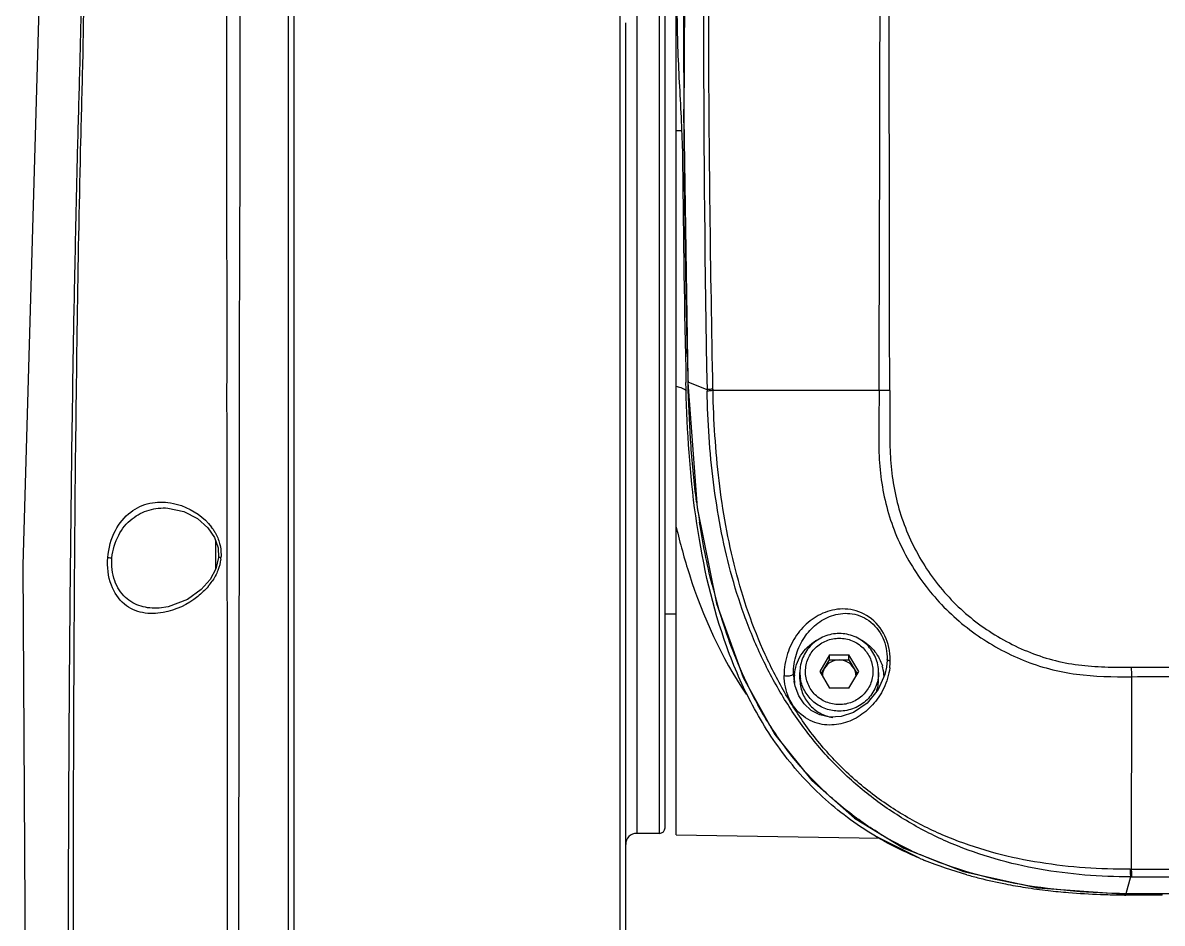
# Model space of a CAD drawing. Header units: millimetres. Extents: x 5828 to 6704, y 123 to 421.
# Drawn here: x 6357.29 to 6362.36, y 273.04 to 277.04 of the extents above; entities that cross this region are included whole.
import ezdxf

# ---------------------------------------------------------------- set-up
doc = ezdxf.new("R2010")
doc.units = ezdxf.units.MM
doc.layers.add('外形图', color=7, linetype='Continuous')

msp = doc.modelspace()

# ---------------------------------------------------------------- linework, layer by layer
at = {"layer": '外形图', "color": 7, "linetype": 'Continuous'}
for p, q in [((6360.1934, 273.4327), (6360.1934, 279.6949)), ((6358.4672, 279.6755), (6358.4672, 274.7659)), ((6358.4935, 264.2656), (6358.4935, 279.6767)), ((6360.0184, 279.6888), (6360.0184, 273.4388)), ((6360.1184, 273.4388), (6360.1184, 279.6888)), ((6360.1434, 273.4638), (6360.1434, 279.6638)), ((6360.236, 278.4414), (6360.2271, 276.6188)), ((6359.9686, 272.8677), (6359.9684, 277.0435)), ((6360.2294, 276.4113), (6360.2273, 276.6592)), ((6360.2282, 276.5408), (6360.2273, 276.6592)), ((6360.2271, 276.6188), (6360.2451, 275.4439)), ((6359.9418, 276.5641), (6359.9418, 276.1145)), ((6360.1934, 276.5649), (6360.2174, 276.5651)), ((6360.2217, 276.4208), (6360.2218, 276.4112)), ((6359.9418, 276.1145), (6359.9417, 273.3889)), ((6360.2373, 275.4138), (6360.2366, 275.4437)), ((6360.2459, 275.445), (6360.2451, 275.4439)), ((6360.2451, 275.4439), (6360.2451, 275.4438)), ((6360.2476, 275.4093), (6360.2459, 275.445)), ((6360.247, 275.4093), (6360.2459, 275.445)), ((6360.3303, 275.4114), (6360.2459, 275.445)), ((6360.3568, 275.4146), (6360.3569, 275.4083)), ((6361.096, 275.4078), (6360.3569, 275.4083)), ((6358.1098, 274.7981), (6358.1392, 274.7551)), ((6358.1392, 274.7551), (6358.1552, 274.7082)), ((6358.1435, 274.7424), (6358.1435, 274.6116)), ((6358.2481, 274.7389), (6358.248, 274.5889)), ((6358.4672, 274.7659), (6358.4672, 274.5639)), ((6358.1552, 274.7082), (6358.1574, 274.6658)), ((6358.1574, 274.6658), (6358.1452, 274.6147)), ((6358.1452, 274.6147), (6358.1196, 274.5681)), ((6358.4672, 274.5639), (6358.4672, 269.6388)), ((6360.1934, 274.4138), (6360.1434, 274.4138)), ((6360.8751, 274.2329), (6360.8318, 274.159)), ((6360.8751, 274.2103), (6360.8751, 274.2329)), ((6360.8751, 274.2329), (6360.9617, 274.2329)), ((6360.9617, 274.2103), (6360.9617, 274.2329)), ((6361.005, 274.159), (6360.9617, 274.2329)), ((6360.8385, 274.1477), (6360.8751, 274.2103)), ((6360.8751, 274.2103), (6360.9617, 274.2103)), ((6360.9617, 274.2103), (6360.9984, 274.1477)), ((6361.1283, 274.1774), (6361.1212, 274.145)), ((6361.1284, 274.1777), (6361.1283, 274.1774)), ((6361.1312, 274.2096), (6361.1284, 274.1777)), ((6361.1313, 274.2122), (6361.1312, 274.2096)), ((6360.7153, 274.1452), (6360.7152, 274.1488)), ((6360.7181, 274.1145), (6360.718, 274.1156)), ((6360.7434, 274.1243), (6360.7434, 274.1547)), ((6360.8318, 274.159), (6360.8751, 274.0851)), ((6360.9617, 274.0851), (6361.005, 274.159)), ((6361.0934, 274.1243), (6361.0934, 274.1547)), ((6362.2184, 274.1354), (6362.2179, 273.279)), ((6360.9617, 274.0851), (6360.8751, 274.0851)), ((6360.9867, 273.5065), (6361.2061, 273.3731)), ((6360.1184, 273.4388), (6360.0184, 273.4388)), ((6360.1934, 273.4327), (6361.0973, 273.4169)), ((6361.2757, 273.3277), (6361.0884, 273.4214)), ((6359.9417, 273.3889), (6359.9417, 272.9148)), ((6362.2146, 273.245), (6362.1943, 273.1705)), ((6362.2146, 273.245), (6362.2199, 273.245)), ((6362.1943, 273.1705), (6362.1943, 273.1682)), ((6362.1943, 273.1683), (6362.3572, 273.1674)), ((6362.2012, 273.1647), (6362.1943, 273.1648)), ((6362.2012, 273.1644), (6362.1943, 273.1645)), ((6362.3555, 273.1639), (6362.2012, 273.1641))]:
    msp.add_line(p, q, dxfattribs=at)
for points in [[(6359.9418, 278.5959), (6359.9418, 278.0253), (6359.9418, 277.4648), (6359.9418, 276.5638)], [(6357.3605, 277.214), (6357.2859, 274.631), (6357.3145, 269.7995), (6357.5226, 265.6234)], [(6360.245, 275.4438), (6360.2859, 274.8866), (6360.3721, 274.4604), (6360.4904, 274.1322), (6360.6313, 273.8782), (6360.7961, 273.6739), (6360.9867, 273.5065)], [(6357.9307, 274.8855), (6358.0024, 274.8706), (6358.0639, 274.8388), (6358.1098, 274.7981)], [(6358.1196, 274.5681), (6358.0799, 274.5236), (6358.0183, 274.4791), (6357.9322, 274.4458), (6357.8921, 274.4402)], [(6361.1212, 274.145), (6361.0919, 274.078), (6361.0422, 274.0175), (6360.9822, 273.9767), (6360.9268, 273.9585), (6360.8769, 273.9558), (6360.8324, 273.9654), (6360.7936, 273.9858), (6360.762, 274.0148), (6360.7386, 274.0503), (6360.7223, 274.0941), (6360.7181, 274.1145)], [(6361.2061, 273.3731), (6361.4719, 273.2684), (6361.8013, 273.1965), (6362.1943, 273.1682)]]:
    msp.add_lwpolyline(points, dxfattribs=at)
for centre, radius, start, end in [((6444.0684, 277.0198), 83.7535, 178.928021, 181.100354), ((6436.4971, 277.1639), 76.2715, 179.509982, 180.379167), ((6439.2722, 277.1388), 79.0537, 180.527397, 181.228689), ((6379.1352, 275.9808), 18.8969, 181.28009, 181.62463), ((6363.3948, 275.4683), 3.065, 181.0644, 181.1862), ((6361.1639, 272.9471), 2.4616, 90.478, 91.5809), ((6364.0152, 275.4023), 3.7632, 187.4659, 188.8512), ((6357.9363, 274.6583), 0.2369, 34.1783, 36.8352), ((6357.9488, 278.1223), 3.4687, 265.294, 265.6008), ((6357.9771, 274.6813), 0.191, 353.1244, 355.1312), ((6357.8828, 274.7294), 0.2982, 319.8477, 320.4233), ((6357.8917, 274.7222), 0.2869, 320.3969, 325.4807), ((6362.8698, 275.1683), 2.5934, 193.9283, 198.0713), ((6362.5504, 275.0647), 2.2576, 198.0843, 202.1688), ((6360.9179, 274.123), 0.2012, 119.8102, 121.3503), ((6360.919, 274.1229), 0.2012, 58.6035, 60.412), ((6362.2689, 274.9491), 1.9533, 202.1443, 207.4511), ((6360.9246, 274.1274), 0.1938, 14.2675, 16.6779), ((6360.923, 274.1271), 0.1955, 2.5611, 14.2592), ((6360.8704, 274.2092), 0.2749, 352.9854, 359.1762), ((6360.8943, 274.21), 0.2511, 358.8987, 0.0852), ((6365.8375, 274.1817), 3.6194, 180.0694, 180.7327), ((6360.9621, 274.1526), 0.2469, 181.7247, 188.624), ((6360.9117, 274.1272), 0.1933, 174.8657, 179.953), ((6360.9111, 274.1273), 0.1927, 179.9657, 183.4464), ((6360.9131, 274.1274), 0.1946, 183.4452, 186.6926), ((6360.9137, 274.1547), 0.1702, 180.0227, 190.1706), ((6360.9161, 274.1364), 0.0726, 169.8243, 179.3284), ((6360.9208, 274.1364), 0.0726, 0.6716, 10.1757), ((6360.9223, 274.1245), 0.1712, 340.4445, 359.931), ((6362.1155, 274.8717), 1.7815, 207.5177, 208.9416), ((6360.1184, 273.4638), 0.025, 270, 0), ((6360.0184, 273.3888), 0.05, 90, 180), ((6361.9059, 274.7694), 1.5571, 238.7841, 246.3765), ((6361.9429, 274.9167), 1.723, 247.2239, 248.0351), ((6362.0516, 275.251), 2.0747, 254.1858, 255.7992), ((6362.2195, 275.9171), 2.6381, 269.8428, 269.9636), ((6362.0812, 275.3703), 2.1976, 255.8138, 258.8873), ((6362.1067, 275.4977), 2.3276, 258.8765, 261.1024), ((6362.1264, 275.6262), 2.4575, 261.1104, 263.4977), ((6362.1584, 275.9084), 2.7415, 263.5009, 265.3982), ((6362.2042, 276.5124), 3.3473, 265.4474, 267.8985), ((6362.2549, 277.8024), 4.6383, 267.8563, 268.9072), ((6362.2786, 278.9239), 5.7601, 268.8845, 269.16148)]:
    msp.add_arc(centre, radius, start, end, dxfattribs=at)
for points, knots in [([(6358.1946, 279.6474), (6358.1943, 279.647), (6358.195, 279.6443), (6358.1942, 279.6395), (6358.1945, 279.6307), (6358.1941, 279.6187), (6358.1941, 279.6033), (6358.1938, 279.576), (6358.1937, 279.5334), (6358.1936, 279.4725), (6358.1936, 279.3986), (6358.1936, 279.3123), (6358.1935, 279.1732), (6358.1933, 278.9712), (6358.1927, 278.6976), (6358.1922, 278.386), (6358.1921, 278.0422), (6358.1925, 277.6723), (6358.1917, 277.1469), (6358.1923, 276.473), (6358.1935, 275.7934), (6358.1927, 275.2481), (6358.1938, 274.9753), (6358.1941, 274.8389)], [0, 0, 0, 0, 0.000363, 0.001441, 0.003232, 0.005733, 0.008942, 0.012855, 0.022788, 0.035487, 0.050873, 0.068862, 0.089372, 0.137631, 0.194885, 0.2601, 0.332033, 0.409381, 0.490861, 0.659819, 0.829799, 0.914882, 1, 1, 1, 1]), ([(6358.2467, 279.6649), (6358.2469, 279.665), (6358.2465, 279.6639), (6358.2469, 279.663), (6358.2467, 279.6606), (6358.2468, 279.656), (6358.2467, 279.6478), (6358.2468, 279.6355), (6358.2468, 279.6196), (6358.2469, 279.6002), (6358.2469, 279.5774), (6358.2471, 279.5401), (6358.2473, 279.4851), (6358.2478, 279.4092), (6358.2483, 279.3204), (6358.2489, 279.219), (6358.2495, 279.1055), (6358.2501, 278.9314), (6358.2505, 278.6877), (6358.2508, 278.3673), (6358.2519, 278.0139), (6358.2526, 277.6338), (6358.2516, 277.0956), (6358.2521, 276.4068), (6358.248, 275.5737), (6358.2483, 275.0172), (6358.2481, 274.7389)], [0, 0, 0, 0, 0.000089, 0.000359, 0.000809, 0.001439, 0.003237, 0.005751, 0.008975, 0.012906, 0.017541, 0.022874, 0.035604, 0.051034, 0.069098, 0.089713, 0.112787, 0.138223, 0.195721, 0.261184, 0.333354, 0.41098, 0.492627, 0.66114, 0.830484, 1, 1, 1, 1]), ([(6361.096, 275.4078), (6361.0966, 275.7202), (6361.099, 276.345), (6361.101, 277.5936), (6361.1012, 278.5298), (6361.0985, 279.1536)], [0, 0, 0, 0, 0.250238, 0.500337, 1, 1, 1, 1]), ([(6361.1434, 275.4086), (6361.1422, 275.721), (6361.1414, 276.3457), (6361.141, 277.5943), (6361.1422, 278.5305), (6361.146, 279.1545)], [0, 0, 0, 0, 0.250205, 0.500283, 1, 1, 1, 1]), ([(6357.5804, 267.4587), (6357.5768, 267.5848), (6357.5692, 267.8369), (6357.56, 268.2152), (6357.5525, 268.5936), (6357.5374, 269.3503), (6357.5241, 270.4851), (6357.5133, 271.9972), (6357.5103, 273.2561), (6357.5141, 274.2618), (6357.5194, 275.0148), (6357.5292, 275.7668), (6357.5403, 276.3927), (6357.5548, 276.8906), (6357.5613, 277.3618), (6357.5513, 277.8821), (6357.5196, 278.3838), (6357.4941, 278.6617), (6357.4819, 278.7661)], [0, 0, 0, 0, 0.033452, 0.066908, 0.100367, 0.133828, 0.267649, 0.401359, 0.534881, 0.601546, 0.668123, 0.734606, 0.801003, 0.834163, 0.866701, 0.925997, 0.972127, 1, 1, 1, 1]), ([(6360.3568, 275.4146), (6360.3514, 275.6795), (6360.3426, 276.2092), (6360.3341, 277.2683), (6360.3427, 278.0626), (6360.3561, 278.5918)], [0, 0, 0, 0, 0.250152, 0.500181, 1, 1, 1, 1]), ([(6357.507, 278.2804), (6357.5205, 278.1095), (6357.5419, 277.7278), (6357.5488, 277.232), (6357.5375, 276.7933), (6357.5276, 276.4506), (6357.5201, 276.1067), (6357.5104, 275.6477), (6357.5016, 275.0733), (6357.4942, 274.3834), (6357.4894, 273.6927), (6357.4868, 272.7705), (6357.4885, 271.6167), (6357.4998, 270.2313), (6357.5229, 268.8452), (6357.5501, 267.9212), (6357.5667, 267.4592)], [0, 0, 0, 0, 0.047526, 0.105916, 0.137391, 0.169161, 0.200933, 0.232745, 0.296414, 0.360159, 0.423982, 0.48786, 0.615758, 0.743783, 0.871883, 1, 1, 1, 1]), ([(6360.2213, 277.8163), (6360.2203, 277.7119), (6360.2087, 277.5035), (6360.1931, 277.1908), (6360.1996, 276.8775), (6360.2129, 276.6692), (6360.2174, 276.565)], [0, 0, 0, 0, 0.250002, 0.500002, 0.749984, 1, 1, 1, 1]), ([(6360.243, 275.5586), (6360.2398, 275.7007), (6360.2352, 275.9849), (6360.2309, 276.2691), (6360.2294, 276.4113)], [0, 0, 0, 0, 0.499979, 1, 1, 1, 1]), ([(6360.1934, 275.4269), (6360.1964, 275.4262), (6360.2073, 275.4235), (6360.218, 275.4199), (6360.2254, 275.4164)], [0, 0, 0, 0, 0.272859, 1, 1, 1, 1]), ([(6360.2254, 275.4164), (6360.2267, 275.4158), (6360.2315, 275.4135), (6360.2361, 275.4107), (6360.2392, 275.4083)], [0, 0, 0, 0, 0.269955, 1, 1, 1, 1]), ([(6361.0883, 273.421), (6361.0063, 273.469), (6360.8515, 273.5817), (6360.6587, 273.7931), (6360.5098, 274.0366), (6360.3653, 274.3862), (6360.2665, 274.8497), (6360.2413, 275.2258), (6360.2373, 275.4138)], [0, 0, 0, 0, 0.125816, 0.251489, 0.376631, 0.501724, 0.750932, 1, 1, 1, 1]), ([(6360.2839, 274.9134), (6360.2731, 274.9956), (6360.2567, 275.1607), (6360.2496, 275.3264), (6360.247, 275.4093)], [0, 0, 0, 0, 0.499988, 1, 1, 1, 1]), ([(6360.3568, 275.4146), (6360.3539, 275.4144), (6360.3451, 275.4135), (6360.3362, 275.4126), (6360.3303, 275.4114)], [0, 0, 0, 0, 0.322669, 1, 1, 1, 1]), ([(6360.3569, 275.4083), (6360.3541, 275.408), (6360.3452, 275.4071), (6360.3364, 275.4062), (6360.3305, 275.4049)], [0, 0, 0, 0, 0.322531, 1, 1, 1, 1]), ([(6362.2146, 273.245), (6362.0793, 273.2455), (6361.8083, 273.2659), (6361.48, 273.3584), (6361.2373, 273.4787), (6361.0681, 273.591), (6360.9144, 273.7235), (6360.7804, 273.8759), (6360.666, 274.0432), (6360.5703, 274.2218), (6360.4928, 274.4089), (6360.4327, 274.6023), (6360.3883, 274.8), (6360.3466, 275.0671), (6360.3335, 275.2698), (6360.3305, 275.4049)], [0, 0, 0, 0, 0.125223, 0.250322, 0.312899, 0.375388, 0.437824, 0.500249, 0.562683, 0.625076, 0.687463, 0.749891, 0.812385, 0.874902, 1, 1, 1, 1]), ([(6362.2129, 273.279), (6362.0791, 273.2785), (6361.8111, 273.2959), (6361.4847, 273.38), (6361.2423, 273.4937), (6361.0734, 273.6025), (6360.9208, 273.7334), (6360.7891, 273.8855), (6360.6783, 274.0534), (6360.5862, 274.2322), (6360.5118, 274.419), (6360.435, 274.6759), (6360.3766, 275.0066), (6360.3597, 275.2744), (6360.3569, 275.4083)], [0, 0, 0, 0, 0.12507, 0.249835, 0.312238, 0.374607, 0.437015, 0.499484, 0.562034, 0.624582, 0.687132, 0.749702, 0.874829, 1, 1, 1, 1]), ([(6361.096, 275.4078), (6361.0959, 275.367), (6361.0948, 275.2855), (6361.0932, 275.1631), (6361.0997, 275.0408), (6361.1263, 274.8799), (6361.1973, 274.687), (6361.3131, 274.5175), (6361.4268, 274.4007), (6361.5225, 274.3244), (6361.6263, 274.2596), (6361.7366, 274.2062), (6361.8531, 274.1677), (6362.0138, 274.1365), (6362.1368, 274.1349), (6362.2184, 274.1354)], [0, 0, 0, 0, 0.062577, 0.125158, 0.187726, 0.250254, 0.374971, 0.499661, 0.562117, 0.624558, 0.687081, 0.749618, 0.812177, 0.874844, 1, 1, 1, 1]), ([(6361.1434, 275.4086), (6361.1435, 275.3694), (6361.1431, 275.2908), (6361.1425, 275.1729), (6361.1488, 275.0551), (6361.1736, 274.9), (6361.2398, 274.7134), (6361.349, 274.5485), (6361.4572, 274.4348), (6361.5487, 274.3604), (6361.6484, 274.2975), (6361.7546, 274.2462), (6361.8663, 274.2078), (6361.9824, 274.1859), (6362.1002, 274.178), (6362.1788, 274.1772), (6362.2181, 274.1773)], [0, 0, 0, 0, 0.062593, 0.125192, 0.187773, 0.25032, 0.375087, 0.49979, 0.562242, 0.6247, 0.687176, 0.749678, 0.812203, 0.874764, 0.93737, 1, 1, 1, 1]), ([(6357.6642, 274.6653), (6357.6675, 274.707), (6357.6881, 274.784), (6357.758, 274.8715), (6357.8495, 274.9135), (6357.9131, 274.9137), (6357.9434, 274.9088)], [0, 0, 0, 0, 0.300456, 0.555436, 0.779448, 1, 1, 1, 1]), ([(6357.6827, 274.6638), (6357.6858, 274.699), (6357.7046, 274.7651), (6357.766, 274.841), (6357.846, 274.8814), (6357.903, 274.8869), (6357.9307, 274.8855)], [0, 0, 0, 0, 0.288158, 0.542962, 0.773483, 1, 1, 1, 1]), ([(6357.9434, 274.9088), (6357.96, 274.906), (6358.0293, 274.888), (6358.093, 274.8442), (6358.1259, 274.8003)], [0, 0, 0, 0, 0.234383, 1, 1, 1, 1]), ([(6358.1323, 274.7913), (6358.1355, 274.7866), (6358.148, 274.7666), (6358.1573, 274.7446), (6358.1618, 274.7273)], [0, 0, 0, 0, 0.243201, 1, 1, 1, 1]), ([(6360.1934, 274.8004), (6360.2101, 274.7296), (6360.2812, 274.4705), (6360.3938, 274.2208), (6360.5039, 274.0585)], [0, 0, 0, 0, 0.270609, 1, 1, 1, 1]), ([(6357.91, 274.4206), (6357.8801, 274.4152), (6357.8185, 274.4132), (6357.7288, 274.4538), (6357.6688, 274.5464), (6357.6611, 274.6241), (6357.6642, 274.6653)], [0, 0, 0, 0, 0.223615, 0.443334, 0.695035, 1, 1, 1, 1]), ([(6357.8914, 274.4401), (6357.8649, 274.4387), (6357.8108, 274.4434), (6357.7357, 274.4844), (6357.6862, 274.5641), (6357.6798, 274.6297), (6357.6827, 274.6638)], [0, 0, 0, 0, 0.227999, 0.454368, 0.706921, 1, 1, 1, 1]), ([(6358.248, 274.5889), (6358.2476, 274.1912), (6358.2458, 273.4951), (6358.246, 272.5005), (6358.2443, 271.3065), (6358.2444, 270.4109), (6358.2445, 269.8138)], [0, 0, 0, 0, 0.249849, 0.437337, 0.624875, 1, 1, 1, 1]), ([(6358.1108, 274.5371), (6358.097, 274.5207), (6358.0403, 274.4664), (6357.9659, 274.4307), (6357.91, 274.4206)], [0, 0, 0, 0, 0.27292, 1, 1, 1, 1]), ([(6358.1945, 274.4888), (6358.1947, 274.1078), (6358.1948, 272.5828), (6358.1968, 271.0578), (6358.1959, 269.9138)], [0, 0, 0, 0, 0.24985, 1, 1, 1, 1]), ([(6361.1454, 274.2104), (6361.1453, 274.2469), (6361.1299, 274.321), (6361.0592, 274.4071), (6360.9604, 274.4431), (6360.8652, 274.431), (6360.7858, 274.3872), (6360.7244, 274.3213), (6360.6835, 274.2375), (6360.6726, 274.1739), (6360.6736, 274.1413)], [0, 0, 0, 0, 0.141085, 0.282328, 0.411963, 0.530169, 0.643166, 0.756191, 0.87353, 1, 1, 1, 1]), ([(6360.7152, 274.1488), (6360.7147, 274.1782), (6360.7235, 274.2352), (6360.7597, 274.3107), (6360.8134, 274.3707), (6360.8834, 274.4114), (6360.9685, 274.4236), (6361.0573, 274.391), (6361.1195, 274.3121), (6361.1318, 274.2451), (6361.1313, 274.2122)], [0, 0, 0, 0, 0.126591, 0.243964, 0.356792, 0.469304, 0.586795, 0.716155, 0.858199, 1, 1, 1, 1]), ([(6360.9184, 274.3274), (6360.8957, 274.3274), (6360.8498, 274.3184), (6360.7917, 274.2801), (6360.7526, 274.2227), (6360.7434, 274.1772), (6360.7434, 274.1547)], [0, 0, 0, 0, 0.251332, 0.501838, 0.75127, 1, 1, 1, 1]), ([(6361.0934, 274.1547), (6361.0934, 274.1772), (6361.0843, 274.2227), (6361.0452, 274.2801), (6360.9871, 274.3184), (6360.9412, 274.3274), (6360.9184, 274.3274)], [0, 0, 0, 0, 0.24873, 0.498162, 0.748669, 1, 1, 1, 1]), ([(6360.7192, 274.1445), (6360.7219, 274.1747), (6360.742, 274.2347), (6360.7872, 274.2789), (6360.8132, 274.2948)], [0, 0, 0, 0, 0.498561, 1, 1, 1, 1]), ([(6360.9181, 274.0112), (6360.8986, 274.0112), (6360.8593, 274.0191), (6360.8095, 274.0519), (6360.7762, 274.1012), (6360.7645, 274.1594), (6360.7764, 274.2174), (6360.81, 274.2665), (6360.86, 274.2992), (6360.8993, 274.3068), (6360.9188, 274.3068)], [0, 0, 0, 0, 0.12592, 0.25125, 0.375883, 0.499986, 0.624092, 0.748729, 0.874081, 1, 1, 1, 1]), ([(6360.9188, 274.3068), (6360.9383, 274.3068), (6360.9776, 274.2989), (6361.0274, 274.2661), (6361.0607, 274.2168), (6361.0724, 274.1586), (6361.0605, 274.1005), (6361.0269, 274.0515), (6360.9769, 274.0188), (6360.9376, 274.0112), (6360.9181, 274.0112)], [0, 0, 0, 0, 0.12592, 0.25125, 0.375883, 0.499986, 0.624092, 0.748729, 0.874081, 1, 1, 1, 1]), ([(6361.0238, 274.2947), (6361.0443, 274.2822), (6361.0809, 274.2496), (6361.1034, 274.2059), (6361.1103, 274.1831)], [0, 0, 0, 0, 0.501319, 1, 1, 1, 1]), ([(6361.1433, 274.1756), (6361.1394, 274.144), (6361.1216, 274.0838), (6361.0711, 274.0086), (6361.0049, 273.9535), (6360.927, 273.9213), (6360.8395, 273.9173), (6360.7505, 273.9549), (6360.6876, 274.0374), (6360.674, 274.107), (6360.6735, 274.1413)], [0, 0, 0, 0, 0.130572, 0.252211, 0.367169, 0.478902, 0.592641, 0.717677, 0.859496, 1, 1, 1, 1]), ([(6360.9184, 274.2103), (6360.9055, 274.2103), (6360.8793, 274.2035), (6360.86, 274.1844), (6360.8535, 274.1734)], [0, 0, 0, 0, 0.501646, 1, 1, 1, 1]), ([(6360.9834, 274.1734), (6360.9769, 274.1844), (6360.9576, 274.2035), (6360.9314, 274.2103), (6360.9184, 274.2103)], [0, 0, 0, 0, 0.498354, 1, 1, 1, 1]), ([(6361.1453, 274.2052), (6361.1426, 274.2057), (6361.138, 274.2067), (6361.1334, 274.2088), (6361.1321, 274.2104)], [0, 0, 0, 0, 0.577125, 1, 1, 1, 1]), ([(6362.2181, 274.1773), (6362.3848, 274.1779), (6362.7182, 274.1773), (6363.0516, 274.1773), (6363.2184, 274.1772)], [0, 0, 0, 0, 0.499898, 1, 1, 1, 1]), ([(6360.6735, 274.1413), (6360.681, 274.1387), (6360.693, 274.1383), (6360.7066, 274.1412), (6360.7125, 274.1441), (6360.7142, 274.1463)], [0, 0, 0, 0, 0.561302, 0.805755, 1, 1, 1, 1]), ([(6360.7434, 274.1243), (6360.7435, 274.1042), (6360.7507, 274.0637), (6360.7821, 274.0106), (6360.83, 273.9714), (6360.8692, 273.9577), (6360.8893, 273.9543)], [0, 0, 0, 0, 0.24837, 0.497604, 0.748126, 1, 1, 1, 1]), ([(6360.9184, 273.9823), (6360.8982, 273.9823), (6360.8574, 273.9893), (6360.8038, 274.0198), (6360.7639, 274.0665), (6360.7496, 274.105), (6360.7461, 274.1247)], [0, 0, 0, 0, 0.251598, 0.502281, 0.751714, 1, 1, 1, 1]), ([(6361.0934, 274.1547), (6361.0934, 274.1322), (6361.0843, 274.0868), (6361.0452, 274.0295), (6360.9871, 273.9912), (6360.9412, 273.9823), (6360.9184, 273.9823)], [0, 0, 0, 0, 0.248229, 0.497504, 0.748202, 1, 1, 1, 1]), ([(6362.2184, 274.1356), (6362.2913, 274.1358), (6362.4474, 274.1362), (6362.7807, 274.1353), (6363.0412, 274.1355), (6363.2184, 274.1354)], [0, 0, 0, 0, 0.21871, 0.468367, 1, 1, 1, 1]), ([(6361.0989, 273.4378), (6361.042, 273.4723), (6360.9328, 273.5492), (6360.7865, 273.6855), (6360.6593, 273.8392), (6360.5885, 273.9517), (6360.5565, 274.0096)], [0, 0, 0, 0, 0.250819, 0.501086, 0.750787, 1, 1, 1, 1]), ([(6362.1943, 273.1705), (6362.0387, 273.1729), (6361.7272, 273.195), (6361.4242, 273.2804), (6361.2819, 273.3428)], [0, 0, 0, 0, 0.500402, 1, 1, 1, 1]), ([(6362.2123, 273.279), (6362.2125, 273.2756), (6362.213, 273.2643), (6362.2138, 273.2529), (6362.2146, 273.245)], [0, 0, 0, 0, 0.299934, 1, 1, 1, 1]), ([(6362.2179, 273.279), (6362.3012, 273.2795), (6362.4678, 273.2796), (6362.8011, 273.2805), (6363.0512, 273.2806), (6363.2179, 273.2804)], [0, 0, 0, 0, 0.24989, 0.499873, 1, 1, 1, 1]), ([(6362.2179, 273.279), (6362.218, 273.2756), (6362.2185, 273.2643), (6362.2192, 273.2529), (6362.2199, 273.245)], [0, 0, 0, 0, 0.300004, 1, 1, 1, 1]), ([(6362.2199, 273.245), (6362.3031, 273.2449), (6362.6357, 273.2448), (6362.9683, 273.2444), (6363.2178, 273.2443)], [0, 0, 0, 0, 0.249929, 1, 1, 1, 1]), ([(6363.2178, 273.1683), (6363.1325, 273.1683), (6362.9619, 273.1685), (6362.7061, 273.169), (6362.4502, 273.1696), (6362.2796, 273.1692), (6362.1943, 273.1705)], [0, 0, 0, 0, 0.25, 0.5, 0.75, 1, 1, 1, 1])]:
    msp.add_open_spline(points, degree=3, knots=knots, dxfattribs=at)
for points in [[(6360.2174, 276.565), (6360.2195, 276.517), (6360.2211, 276.4689), (6360.2217, 276.4208)], [(6358.1941, 274.8389), (6358.1943, 274.7222), (6358.1945, 274.6055), (6358.1945, 274.4888)], [(6360.3527, 274.5441), (6360.3297, 274.6362), (6360.3114, 274.7295), (6360.2968, 274.8233)], [(6358.1618, 274.7273), (6358.1671, 274.7072), (6358.1691, 274.6858), (6358.1674, 274.6651)], [(6358.1667, 274.6584), (6358.1646, 274.6413), (6358.1603, 274.6243), (6358.154, 274.6082)], [(6358.1674, 274.6651), (6358.1641, 274.6654), (6358.1607, 274.6658), (6358.1574, 274.6658)], [(6358.154, 274.6082), (6358.1474, 274.5911), (6358.1384, 274.5748), (6358.128, 274.5597)], [(6360.8535, 274.1734), (6360.8492, 274.166), (6360.8461, 274.1577), (6360.8446, 274.1493)], [(6360.9923, 274.1493), (6360.9908, 274.1577), (6360.9877, 274.166), (6360.9834, 274.1734)], [(6361.1321, 274.2104), (6361.1317, 274.2109), (6361.1313, 274.2115), (6361.1313, 274.2122)], [(6360.7142, 274.1463), (6360.7147, 274.147), (6360.7152, 274.1479), (6360.7152, 274.1488)], [(6361.2758, 273.328), (6361.2115, 273.355), (6361.1485, 273.3859), (6361.0884, 273.4212)], [(6361.4862, 273.2548), (6361.4226, 273.2728), (6361.3597, 273.294), (6361.2984, 273.3187)], [(6362.3555, 273.1637), (6362.3041, 273.1636), (6362.2526, 273.1637), (6362.2012, 273.1644)]]:
    msp.add_open_spline(points, degree=3, dxfattribs=at)

doc.saveas('drawing.dxf')
